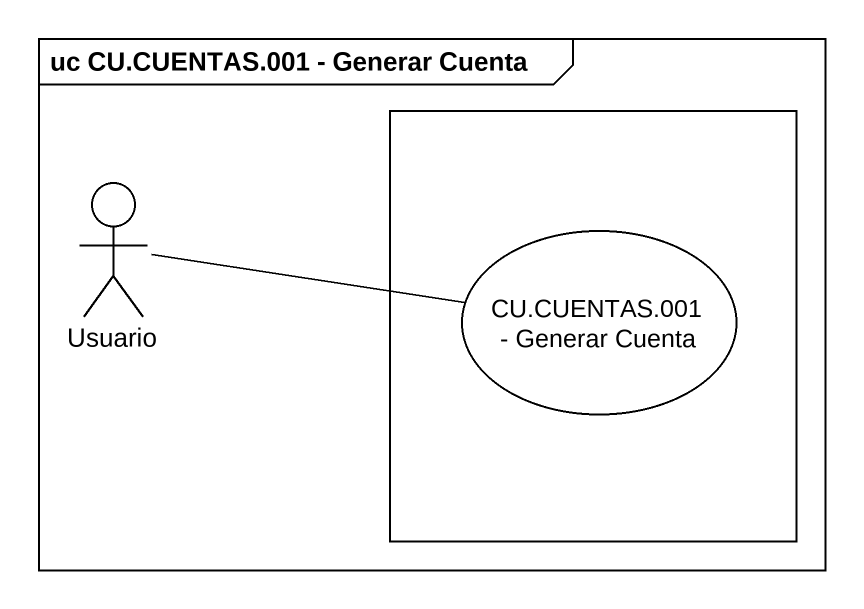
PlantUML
@startuml
mainframe uc CU.CUENTAS.001 - Generar Cuenta
actor Usuario
rectangle " " as rectangle1 {
  usecase "CU.CUENTAS.001 - Generar Cuenta" as CU_CUENTAS_001_Generar
}
Usuario -right- CU_CUENTAS_001_Generar
@enduml
